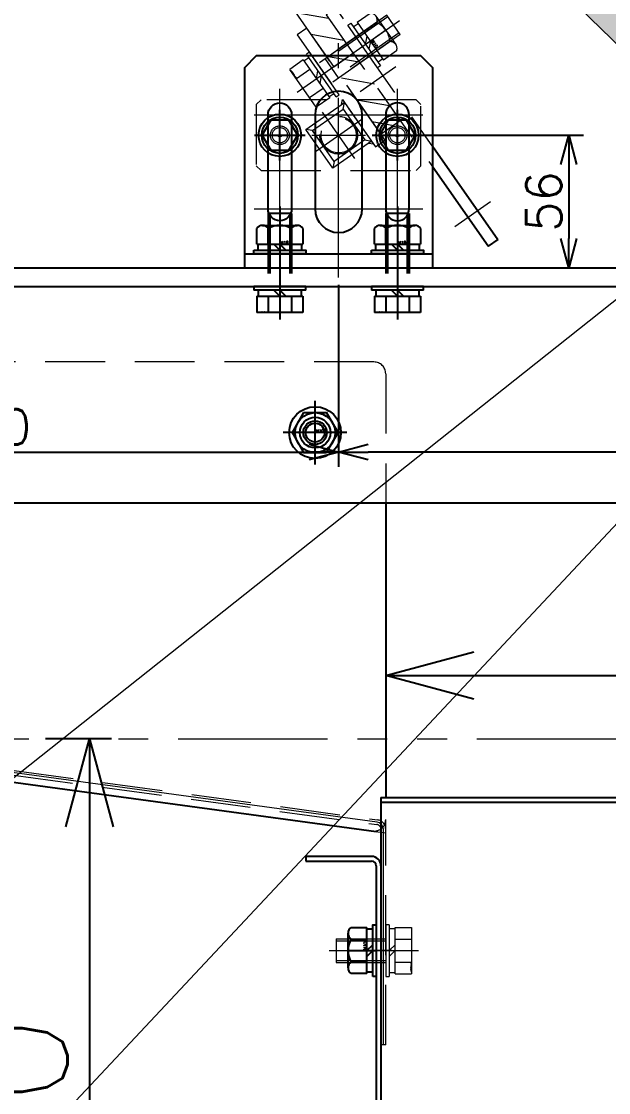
# Model space of a CAD drawing. Header units: millimetres. Extents: x -8731 to 85711, y -14522 to 31379.
# Drawn here: x 71649.1 to 71898.7, y 947.4 to 1402.3 of the extents above; entities that cross this region are included whole.
import ezdxf
from ezdxf import colors
from ezdxf.entities.mleader import LeaderData, LeaderLine
from ezdxf.enums import TextEntityAlignment as Align
from ezdxf.math import Vec2, Vec3

# ---------------------------------------------------------------- set-up
doc = ezdxf.new("R2010")
doc.units = ezdxf.units.MM
doc.header["$LTSCALE"] = 4
doc.header["$PDMODE"] = 99
doc.header["$PDSIZE"] = 1
for name, pattern in [('CENTER2', [28.575, 19.05, -3.175, 3.175, -3.175]), ('HIDDEN', [9.525, 6.35, -3.175]), ('PHANTOM2', [31.75, 15.875, -3.175, 3.175, -3.175, 3.175, -3.175])]:
    doc.linetypes.add(name, pattern=pattern)
for name, color, linetype, lineweight in [('04_HIDDEN', 2, 'HIDDEN', 13), ('05_CENTER', 4, 'CENTER2', 13), ('06_PHANTOM', 2, 'PHANTOM2', 13), ('08_DIM', 3, 'Continuous', 13)]:
    doc.layers.add(name, color=color, linetype=linetype, lineweight=lineweight)
doc.layers.add('10_DRAFT', color=8, linetype='Continuous', lineweight=0, plot=False)
doc.styles.add('KSS_TXT', font='txt.shx', dxfattribs={"bigfont": 'extfont2.shx'})
doc.styles.add('KSS_TXT_L', font='txt.shx', dxfattribs={"height": 9, "bigfont": 'extfont2.shx'})
doc.styles.get("Standard").update_dxf_attribs({"font": 'txt.shx', "bigfont": 'extfont2.shx'})
doc.dimstyles.new('KSS_DIM', dxfattribs={"dimscale": 3, "dimtxt": 3, "dimasz": 2.5, "dimexe": 1.25, "dimexo": 0.625, "dimtad": 1, "dimdsep": 46, "dimtxsty": 'KSS_TXT', "dimblk": 'OPEN30', "dimcen": 0, "dimazin": 2, "dimtfac": 0.75, "dimtmove": 0, "dimatfit": 3, "dimldrblk": 'OPEN30', "dimfxl": 1, "dimtolj": 1, "dimarcsym": 0})

# ---------------------------------------------------------------- blocks, each defined once
blk = doc.blocks.new('A$C2A205131_1_1_1')
at = {"color": 0}
for p, q in [((1025, 18), (0, 18)), ((1030, 13), (1030, -176.27)), ((4.33, -42.59), (1024.33, -181.23)), ((1028, -180.45), (1028, -272)), ((1030, -272), (1030, -180.45)), ((1030, -272), (1028, -272))]:
    blk.add_line(p, q, dxfattribs=at)
blk.add_circle((1000, -12), 6.5, dxfattribs=at)
for centre, start, end in [((1025, 13), 0, 90), ((1025, -176.27), 262.2597, 0)]:
    blk.add_arc(centre, 5, start, end, dxfattribs=at)
at = {"layer": '04_HIDDEN'}
for p, q in [((3.46, -39.44), (1026.27, -178.47)), ((3.73, -37.46), (1026.54, -176.48))]:
    blk.add_line(p, q, dxfattribs=at)
for radius in [4, 2]:
    blk.add_arc((1026, -180.45), radius, 0, 82.2597, dxfattribs=at)
at = {"layer": '05_CENTER'}
for p, q in [((1000, -24.03), (1000, 0.03)), ((1012.03, -12), (987.97, -12)), ((1023.34, -232), (1034.66, -232))]:
    blk.add_line(p, q, dxfattribs=at)
at = {"layer": '10_DRAFT'}
for p, q in [((1030, -182), (1030, -176.27)), ((1024.33, -181.23), (1030, -182))]:
    blk.add_line(p, q, dxfattribs=at)
blk.add_lwpolyline([(1029, -272), (1029, -180.45, 0.375177), (1026.4, -177.47), (3.6, -38.45, -0.375177), (1, -35.48), (1, 18)], format="xyb", dxfattribs=at)
blk = doc.blocks.new('A$C3D0F27AB_1_1_1')
at = {"color": 0}
for p, q in [((-747, 125), (-303, 125)), ((-747, 125), (-747, -203)), ((-747, 123), (-303, 123)), ((-303, 125), (-303, -203)), ((-751, 100), (-779, 100)), ((-779, 100), (-779, 98)), ((-779, 98), (-751, 98)), ((-749, 96), (-749, -203)), ((-301, 96), (-301, -203)), ((-299, 100), (-271, 100)), ((-271, 98), (-299, 98)), ((-271, 100), (-271, 98)), ((-747, -200), (-303, -200)), ((-563.15, -271), (-563.15, -200)), ((-486.85, -271), (-486.85, -200)), ((-749, -203), (-747, -203)), ((-301, -203), (-303, -203))]:
    blk.add_line(p, q, dxfattribs=at)
at = {"color": 3}
blk.add_line((-747, -25), (-303, -25), dxfattribs=at)
for points in [[(-563.15, -200), (-563.15, -202.5), (-563.15, -202.5), (-565.65, -200)], [(-486.85, -200), (-486.85, -202.5), (-486.85, -202.5), (-484.35, -200)], [(-563.15, -271), (-563.15, -268.5), (-563.15, -268.5), (-565.65, -271)], [(-486.85, -271), (-486.85, -268.5), (-486.85, -268.5), (-484.35, -271)], [(-563.15, -276), (-563.15, -278.5), (-563.15, -278.5), (-560.65, -276)], [(-486.85, -276), (-486.85, -278.5), (-486.85, -278.5), (-489.35, -276)]]:
    blk.add_lwpolyline(points, close=True, dxfattribs=at)
at = {"color": 0}
blk.add_lwpolyline([(-437.5, -271), (-437.5, -280), (-612.5, -280), (-612.5, -271)], close=True, dxfattribs=at)
for centre, radius, start, end in [((-751, 96), 4, 0, 90), ((-751, 96), 2, 0, 90), ((-299, 96), 4, 90, 180), ((-299, 96), 2, 90, 180)]:
    blk.add_arc(centre, radius, start, end, dxfattribs=at)
at = {"layer": '04_HIDDEN'}
for p, q in [((-747, -198), (-303, -198)), ((-560.15, -276), (-560.15, -200)), ((-558, -200), (-558, -198)), ((-492, -200), (-492, -198)), ((-489.85, -276), (-489.85, -200)), ((-563.15, -271), (-563.15, -280)), ((-486.85, -271), (-486.85, -280)), ((-486.85, -276), (-563.15, -276))]:
    blk.add_line(p, q, dxfattribs=at)
at = {"layer": '05_CENTER'}
for p, q in [((-525, -294.39), (-525, 137.13)), ((-742.37, 60), (-753.68, 60)), ((-307.63, 60), (-296.32, 60)), ((-595, -261.05), (-595, -289.58)), ((-455, -261.05), (-455, -289.58))]:
    blk.add_line(p, q, dxfattribs=at)
blk = doc.blocks.new('A$C41EA0B09_1_1_1')
blk.add_blockref('A$C3D0F27AB_1_1_1', (0, 0))
blk = doc.blocks.new('A$C7AFA21F4_1_1_1')
at = {"color": 0, "linetype": 'CENTER2'}
blk.add_line((0, -24), (0, 14), dxfattribs=at)
at = {"color": 0}
for p, q in [((-9.81, 11), (9.81, 11)), ((-9.81, 4), (-9.81, 11)), ((-4.91, 4), (-4.91, 11)), ((4.91, 4), (4.91, 11)), ((9.81, 4), (9.81, 11)), ((-11, 1.5), (11, 1.5)), ((-11, 1.5), (-11, 0)), ((-11, 0), (11, 0)), ((9.81, 4), (-9.81, 4)), ((-9.25, 4), (-9.25, 1.5)), ((0, 1.5), (-2.5, 4)), ((0, 4), (2.5, 1.5)), ((9.25, 1.5), (9.25, 4)), ((11, 0), (11, 1.5))]:
    blk.add_line(p, q, dxfattribs=at)
at = {"color": 0, "linetype": 'HIDDEN'}
for p, q in [((-5, -21), (-5, 0)), ((-4.19, -21), (-4.19, 0)), ((4.19, -21), (4.19, 0)), ((5, -21), (5, 0)), ((-5, -21), (5, -21))]:
    blk.add_line(p, q, dxfattribs=at)
at = {"layer": '10_DRAFT', "style": 'KSS_TXT_L'}
blk.add_text('BT-M10x25L,SW,PW', height=0.3, dxfattribs=at).set_placement((5.1, 10.66))
blk = doc.blocks.new('M10Nza_1_1_1')
at = {"color": 0}
for p, q in [((-9.8, 4), (-9.8, 10.69)), ((-7.35, 12), (7.35, 12)), ((-4.9, 4), (-4.9, 10.69)), ((4.9, 10.69), (4.9, 4)), ((9.8, 10.69), (9.8, 4)), ((-9.8, 4), (9.8, 4)), ((-9.2, 1.5), (-9.2, 4)), ((0, 1.5), (-2.5, 4)), ((0, 4), (2.5, 1.5)), ((9.2, 4), (9.2, 1.5))]:
    blk.add_line(p, q, dxfattribs=at)
at = {"color": 0, "linetype": 'CENTER2'}
blk.add_line((0, 12), (0, 0), dxfattribs=at)
at = {"color": 0}
blk.add_lwpolyline([(-11, 1.5), (11, 1.5), (11, 0), (-11, 0)], close=True, dxfattribs=at)
for centre, radius, start, end in [((-7.35, 9.06), 2.94, 33.626, 146.374), ((0, 2.2), 9.8, 60, 120), ((7.35, 9.06), 2.94, 33.626, 146.374)]:
    blk.add_arc(centre, radius, start, end, dxfattribs=at)
at = {"layer": '10_DRAFT', "style": 'KSS_TXT'}
blk.add_text('M10', height=1.25, dxfattribs=at).set_placement((0.26, 4.12))
blk = doc.blocks.new('10b_2_1')
at = {"color": 0, "linetype": 'CENTER2'}
for p, q in [((0, -13.51), (0, 13.51)), ((13.51, 0), (-13.51, 0))]:
    blk.add_line(p, q, dxfattribs=at)
at = {"color": 0}
for p, q in [((-4.9, 8.49), (-9.8, 0)), ((-4.9, 8.49), (4.9, 8.49)), ((9.8, 0), (4.9, 8.49)), ((-9.8, 0), (-4.9, -8.49)), ((4.9, -8.49), (9.8, 0)), ((-4.9, -8.49), (4.9, -8.49))]:
    blk.add_line(p, q, dxfattribs=at)
for radius in [11, 8.49, 5, 4]:
    blk.add_circle((0, 0), radius, dxfattribs=at)
at = {"layer": '10_DRAFT', "style": 'KSS_TXT'}
blk.add_text('M10', height=1.25, dxfattribs=at).set_placement((0.26, 0.12))
blk = doc.blocks.new('A$C08C40B1A_1')
for name, p in [('10b_2_1', (-500, 0)), ('A$C41EA0B09_1_1_1', (275, -280))]:
    blk.add_blockref(name, p)
at = {"rotation": 90}
blk.add_blockref('M10Nza_1_1_1', (-474, -220), dxfattribs=at)
at = {"layer": '04_HIDDEN'}
blk.add_blockref('A$C2A205131_1_1_1', (-1500, 12), dxfattribs=at)
at = {"layer": '04_HIDDEN', "rotation": 270}
blk.add_blockref('A$C7AFA21F4_1_1_1', (-470, -220), dxfattribs=at)
blk = doc.blocks.new('AM_BALLOON1')
at = {"transparency": 16777216}
blk.add_circle((0, 0), 5, dxfattribs=at)
blk.add_attdef('B_NUMBER', text='', height=3, dxfattribs=at).set_placement((0, 0), align=Align.MIDDLE_CENTER)
blk = doc.blocks.new('_OPEN')
at = {"color": 0, "linetype": 'ByBlock'}
for p, q in [((-1, 0.167), (0, 0)), ((0, 0), (-1, -0.167)), ((0, 0), (-1, 0))]:
    blk.add_line(p, q, dxfattribs=at)
blk = doc.blocks.new('A$C67E3024E_1_1_1')
at = {"layer": '08_DIM'}
blk.add_hatch(color=256, dxfattribs=at).paths.add_polyline_path([(8.395, 2.716), (8.395, 6.8), (-0.012, 0.01), (8.395, -6.781), (8.395, -2.716), (20, -2.716), (20, 2.716)])
for p, q in [((0, 0.019), (8.395, 6.8)), ((8.395, 6.8), (8.395, 2.735)), ((8.395, 2.716), (20, 2.716)), ((20, -2.716), (20, 2.716)), ((0, 0), (8.395, -6.781)), ((8.395, -6.781), (8.395, -2.716)), ((8.395, -2.716), (20, -2.716))]:
    blk.add_line(p, q, dxfattribs=at)
blk = doc.blocks.new('_Open30')
at = {"color": 0, "linetype": 'ByBlock', "lineweight": -2}
for p, q in [((-1, 0.268), (0, 0)), ((0, 0), (-1, -0.268)), ((0, 0), (-1, 0))]:
    blk.add_line(p, q, dxfattribs=at)
blk = doc.blocks.new('*D4603')
at = {"layer": '08_DIM', "color": 0, "lineweight": -2, "transparency": 16777216}
for p, q in [((71687.44, 1097.69), (71659.31, 1097.69)), ((71678.06, 1060.19), (71678.06, 785.19)), ((71790.56, 747.69), (71659.31, 747.69))]:
    blk.add_line(p, q, dxfattribs=at)
at = {"layer": 'Defpoints', "color": 0, "transparency": 16777216}
for p in [(71696.81, 1097.69), (71678.06, 747.69), (71799.94, 747.69)]:
    blk.add_point(p, dxfattribs=at)
at = {"layer": '08_DIM', "color": 0, "lineweight": -2, "transparency": 16777216, "xscale": 37.5, "yscale": 37.5, "zscale": 37.5}
for p, rotation in [((71678.06, 1097.69), 90), ((71678.06, 747.69), 270)]:
    blk.add_blockref('_Open30', p, dxfattribs=dict(at, rotation=rotation))
at = {"layer": '08_DIM', "color": 0, "transparency": 16777216, "insert": (71646.19, 922.69), "char_height": 45, "attachment_point": 5, "rotation": 90, "style": 'KSS_TXT'}
blk.add_mtext('\\A1;350', dxfattribs=at)
blk = doc.blocks.new('A$C27AD2B2D_1_1_1')
at = {"color": 0}
blk.add_line((50, 192), (2550, 192), dxfattribs=at)
blk.add_lwpolyline([(50, 200), (2550, 200), (2550, 100), (50, 100)], close=True, dxfattribs=at)
blk.add_circle((1050, 130), 6.5, dxfattribs=at)
at = {"layer": '05_CENTER'}
for p, q in [((1035, 208.1), (1035, 183.9)), ((1085, 208.1), (1085, 183.9)), ((1050, 117.97), (1050, 142.03)), ((1062.03, 130), (1037.97, 130))]:
    blk.add_line(p, q, dxfattribs=at)
blk = doc.blocks.new('*D4682')
at = {"layer": '10_DRAFT', "color": 0, "lineweight": -2, "transparency": 16777216}
for p, q in [((71483.94, 1378.97), (71483.94, 1213.2)), ((71783.94, 1290.5), (71783.94, 1213.2)), ((71496.44, 1219.45), (71771.44, 1219.45))]:
    blk.add_line(p, q, dxfattribs=at)
at = {"layer": 'Defpoints', "color": 0, "transparency": 16777216}
for p in [(71483.94, 1382.09), (71783.94, 1293.63), (71783.94, 1219.45)]:
    blk.add_point(p, dxfattribs=at)
at = {"layer": '10_DRAFT', "color": 0, "lineweight": -2, "transparency": 16777216, "xscale": 12.5, "yscale": 12.5, "zscale": 12.5, "rotation": 180}
blk.add_blockref('_Open30', (71483.94, 1219.45), dxfattribs=at)
at = {"layer": '10_DRAFT', "color": 0, "lineweight": -2, "transparency": 16777216, "xscale": 12.5, "yscale": 12.5, "zscale": 12.5}
blk.add_blockref('_Open30', (71783.94, 1219.45), dxfattribs=at)
at = {"layer": '10_DRAFT', "color": 0, "transparency": 16777216, "insert": (71633.94, 1230.08), "char_height": 15, "attachment_point": 5, "style": 'KSS_TXT'}
blk.add_mtext('\\A1;300', dxfattribs=at)
blk = doc.blocks.new('*D4683')
at = {"layer": '10_DRAFT', "color": 0, "lineweight": -2, "transparency": 16777216}
for p, q in [((71816.8, 1354), (71887.97, 1354)), ((71881.72, 1341.5), (71881.72, 1310.19)), ((71841.82, 1297.69), (71887.97, 1297.69))]:
    blk.add_line(p, q, dxfattribs=at)
at = {"layer": 'Defpoints', "color": 0, "transparency": 16777216}
for p in [(71813.68, 1354), (71838.7, 1297.69), (71881.72, 1297.69)]:
    blk.add_point(p, dxfattribs=at)
at = {"layer": '10_DRAFT', "color": 0, "lineweight": -2, "transparency": 16777216, "xscale": 12.5, "yscale": 12.5, "zscale": 12.5}
for p, rotation in [((71881.72, 1354), 90), ((71881.72, 1297.69), 270)]:
    blk.add_blockref('_Open30', p, dxfattribs=dict(at, rotation=rotation))
at = {"layer": '10_DRAFT', "color": 0, "transparency": 16777216, "insert": (71871.1, 1325.84), "char_height": 15, "attachment_point": 5, "rotation": 90, "style": 'KSS_TXT'}
blk.add_mtext('\\A1;56', dxfattribs=at)
blk = doc.blocks.new('*D4684')
at = {"layer": '10_DRAFT', "color": 0, "lineweight": -2, "transparency": 16777216}
for p, q in [((71783.94, 1290.5), (71783.94, 1213.2)), ((72083.94, 1290.5), (72083.94, 1213.2)), ((72071.44, 1219.45), (71796.44, 1219.45))]:
    blk.add_line(p, q, dxfattribs=at)
at = {"layer": 'Defpoints', "color": 0, "transparency": 16777216}
for p in [(71783.94, 1293.63), (72083.94, 1293.63), (71783.94, 1219.45)]:
    blk.add_point(p, dxfattribs=at)
at = {"layer": '10_DRAFT', "color": 0, "lineweight": -2, "transparency": 16777216, "xscale": 12.5, "yscale": 12.5, "zscale": 12.5, "rotation": 180}
blk.add_blockref('_Open30', (71783.94, 1219.45), dxfattribs=at)
at = {"layer": '10_DRAFT', "color": 0, "lineweight": -2, "transparency": 16777216, "xscale": 12.5, "yscale": 12.5, "zscale": 12.5}
blk.add_blockref('_Open30', (72083.94, 1219.45), dxfattribs=at)
at = {"layer": '10_DRAFT', "color": 0, "transparency": 16777216, "insert": (71933.94, 1230.08), "char_height": 15, "attachment_point": 5, "style": 'KSS_TXT'}
blk.add_mtext('\\A1;300', dxfattribs=at)
blk = doc.blocks.new('A$C7E012652_1_1')
at = {"color": 0}
blk.add_line((-40, 6), (40, 6), dxfattribs=at)
blk.add_lwpolyline([(-40, 0), (40, 0), (40, 85), (35, 90), (-35, 90), (-40, 85)], close=True, dxfattribs=at)
for points in [[(-10, 65), (-10, 25, 1), (10, 25), (10, 65, 1)], [(-20, 65), (-20, 25, -1), (-30, 25), (-30, 65, -1)], [(20, 65), (20, 25, 1), (30, 25), (30, 65, 1)]]:
    blk.add_lwpolyline(points, format="xyb", close=True, dxfattribs=at)
at = {"layer": '05_CENTER'}
for p, q in [((0, -4.07), (0, 95.42)), ((-25, 14), (-25, 76)), ((25, 14), (25, 76)), ((-35.84, 65), (35.84, 65)), ((-35.84, 25), (35.84, 25)), ((-25, -6.59), (-25, 12.47)), ((25, -6.59), (25, 12.47))]:
    blk.add_line(p, q, dxfattribs=at)
blk = doc.blocks.new('A$C1A3C2C0C_1_1_1')
at = {"color": 0, "linetype": 'CENTER2'}
blk.add_line((0, -34), (0, 14), dxfattribs=at)
at = {"color": 0}
for p, q in [((-9.81, 11), (9.81, 11)), ((-9.81, 4), (-9.81, 11)), ((-4.91, 4), (-4.91, 11)), ((4.91, 4), (4.91, 11)), ((9.81, 4), (9.81, 11)), ((-11, 1.5), (11, 1.5)), ((-11, 1.5), (-11, 0)), ((9.81, 4), (-9.81, 4)), ((-9.25, 4), (-9.25, 1.5)), ((0, 1.5), (-2.5, 4)), ((0, 4), (2.5, 1.5)), ((9.25, 1.5), (9.25, 4)), ((11, 0), (11, 1.5)), ((-11, 0), (11, 0))]:
    blk.add_line(p, q, dxfattribs=at)
at = {"color": 0, "linetype": 'HIDDEN'}
for p, q in [((-5, -31), (-5, 0)), ((-4.19, -31), (-4.19, 0)), ((4.19, -31), (4.19, 0)), ((5, -31), (5, 0)), ((-5, -31), (5, -31))]:
    blk.add_line(p, q, dxfattribs=at)
at = {"layer": '10_DRAFT', "style": 'KSS_TXT_L'}
blk.add_text('BT-M10x35L,SW,PW', height=0.3, dxfattribs=at).set_placement((5.1, 10.66))
blk = doc.blocks.new('A$C41DC2786_1_1')
for name, p in [('A$C7E012652_1_1', (0, 0)), ('M10Nza_1_1_1', (-25, 6)), ('M10Nza_1_1_1', (25, 6))]:
    blk.add_blockref(name, p)
at = {"rotation": 180}
for p in [(-25, -8), (25, -8)]:
    blk.add_blockref('A$C1A3C2C0C_1_1_1', p, dxfattribs=at)
blk = doc.blocks.new('*D4695')
at = {"layer": '08_DIM', "color": 0, "lineweight": -2, "transparency": 16777216}
for p, q in [((71841.44, 1124.52), (72206.44, 1124.52)), ((71803.94, 1120.79), (71803.94, 1105.77)), ((72243.94, 1120.79), (72243.94, 1105.77))]:
    blk.add_line(p, q, dxfattribs=at)
at = {"layer": 'Defpoints', "color": 0, "transparency": 16777216}
for p in [(71803.94, 1130.16), (72243.94, 1130.16), (72243.94, 1124.52)]:
    blk.add_point(p, dxfattribs=at)
at = {"layer": '08_DIM', "color": 0, "lineweight": -2, "transparency": 16777216, "xscale": 37.5, "yscale": 37.5, "zscale": 37.5, "rotation": 180}
blk.add_blockref('_Open30', (71803.94, 1124.52), dxfattribs=at)
at = {"layer": '08_DIM', "color": 0, "lineweight": -2, "transparency": 16777216, "xscale": 37.5, "yscale": 37.5, "zscale": 37.5}
blk.add_blockref('_Open30', (72243.94, 1124.52), dxfattribs=at)
at = {"layer": '08_DIM', "color": 0, "transparency": 16777216, "insert": (72023.94, 1156.4), "char_height": 45, "attachment_point": 5, "style": 'KSS_TXT'}
blk.add_mtext('\\A1;440', dxfattribs=at)
blk = doc.blocks.new('A$C3D81658F_1_1_1')
at = {"color": 0, "linetype": 'CENTER2'}
blk.add_line((0, -39), (0, 14), dxfattribs=at)
at = {"color": 0}
for p, q in [((-9.81, 11), (9.81, 11)), ((-9.81, 4), (-9.81, 11)), ((-4.91, 4), (-4.91, 11)), ((4.91, 4), (4.91, 11)), ((9.81, 4), (9.81, 11)), ((-11, 1.5), (11, 1.5)), ((-11, 1.5), (-11, 0)), ((-11, 0), (11, 0)), ((9.81, 4), (-9.81, 4)), ((-9.25, 4), (-9.25, 1.5)), ((0, 1.5), (-2.5, 4)), ((0, 4), (2.5, 1.5)), ((9.25, 1.5), (9.25, 4)), ((11, 0), (11, 1.5))]:
    blk.add_line(p, q, dxfattribs=at)
at = {"color": 0, "linetype": 'HIDDEN'}
for p, q in [((-5, -36), (-5, 0)), ((5, -36), (5, 0)), ((-5, -4), (5, -4)), ((-4.19, -36), (-4.19, -4)), ((4.19, -36), (4.19, -4)), ((-5, -36), (5, -36))]:
    blk.add_line(p, q, dxfattribs=at)
at = {"layer": '10_DRAFT', "style": 'KSS_TXT_L'}
blk.add_text('BT-M10x40L,SW,PW', height=0.3, dxfattribs=at).set_placement((5.14, 10.66))
blk = doc.blocks.new('A$C43827900_1_1')
h = blk.add_hatch()
h.set_pattern_fill('_USER', color=3, scale=8, angle=135, pattern_type=0)
h.set_pattern_definition([(135, (10701.542, 5237.723), (-5.656854, -5.656854), [])])
h.paths.add_polyline_path([(10, 55), (0, 55), (0, 45), (10, 45)])
h.paths.add_polyline_path([(10, 45), (0, 45), (0, -5), (10, -5)])
h.paths.add_polyline_path([(10, -5), (0, -5), (0, -35), (10, -35)])
at = {"color": 0}
blk.add_lwpolyline([(0, 55), (10, 55), (10, -35), (0, -35)], close=True, dxfattribs=at)
at = {"layer": '05_CENTER'}
for p, q in [((-3.94, 5), (13.51, 5)), ((-3.94, -5), (13.51, -5))]:
    blk.add_line(p, q, dxfattribs=at)
at = {"layer": '10_DRAFT'}
blk.add_line((0, 0), (10, 0), dxfattribs=at)
blk = doc.blocks.new('A$C4A0F7F8D_1_1')
at = {"color": 3}
for p, q in [((-8, 8), (-10, 10)), ((8, 8), (10, 10)), ((-8, -8), (-10, -10)), ((8, -8), (10, -10))]:
    blk.add_line(p, q, dxfattribs=at)
at = {"color": 0}
blk.add_lwpolyline([(10, -13), (15, -13), (15, 45), (10, 45)], close=True, dxfattribs=at)
blk.add_lwpolyline([(10, -10), (-10, -10), (-10, 10), (10, 10)], close=True)
at = {"color": 3}
for points in [[(10, 10), (8.5, 10), (8.5, 10), (10, 11.5)], [(8, -8), (-8, -8), (-8, 8), (8, 8)], [(10, -10), (8.5, -10), (8.5, -10), (10, -11.5)]]:
    blk.add_lwpolyline(points, close=True, dxfattribs=at)
at = {"color": 0}
blk.add_circle((0, 0), 7.5, dxfattribs=at)
at = {"layer": '05_CENTER'}
for p, q in [((20.73, 25), (4.63, 25)), ((0, -12.01), (0, 12.01)), ((-12.01, 0), (12.01, 0))]:
    blk.add_line(p, q, dxfattribs=at)
blk = doc.blocks.new('A$C6A4B7A37_1_1')
at = {"color": 0}
blk.add_lwpolyline([(5, 25), (0, 25), (0, -95), (5, -95)], close=True, dxfattribs=at)
at = {"layer": '05_CENTER'}
for p, q in [((-6.8, 10), (11.71, 10)), ((-6.8, -10), (11.71, -10)), ((-6.8, -80), (11.71, -80))]:
    blk.add_line(p, q, dxfattribs=at)
at = {"layer": '10_DRAFT'}
blk.add_line((0, 0), (5, 0), dxfattribs=at)
blk = doc.blocks.new('A$C49334BAA_1_1')
at = {"color": 3}
blk.add_blockref('A$C43827900_1_1', (15, 25), dxfattribs=at)
for name, p in [('A$C4A0F7F8D_1_1', (0, 0)), ('A$C6A4B7A37_1_1', (25, 20))]:
    blk.add_blockref(name, p)
for name, p, rotation in [('A$C3D81658F_1_1_1', (10, 25), 90), ('M10Nza_1_1_1', (30, 25), 270)]:
    blk.add_blockref(name, p, dxfattribs=dict(rotation=rotation))
blk = doc.blocks.new('M8Tz_2_1')
at = {"color": 0}
for radius in [4, 3.25]:
    blk.add_circle((0, 0), radius, dxfattribs=at)
at = {"layer": '05_CENTER'}
for p, q in [((0, -6.92), (0, 6.92)), ((6.92, 0), (-6.92, 0))]:
    blk.add_line(p, q, dxfattribs=at)
blk = doc.blocks.new('A$C1CD4518B_1_1')
at = {"color": 0}
blk.add_lwpolyline([(-13, -35), (13, -35), (15, -33), (15, 33), (13, 35), (-13, 35), (-15, 33), (-15, -33)], close=True, dxfattribs=at)
blk.add_circle((0, 0), 8, dxfattribs=at)
at = {"layer": '05_CENTER'}
for p, q in [((0, -11.35), (0, 11.35)), ((11.35, 0), (-11.35, 0))]:
    blk.add_line(p, q, dxfattribs=at)
for p in [(0, 25), (0, -25)]:
    blk.add_blockref('M8Tz_2_1', p)
blk = doc.blocks.new('A$C67FD2836_1_1_1')
at = {"color": 0, "linetype": 'CENTER2'}
for p, q in [((0, -10.75), (0, 10.75)), ((-10.75, 0), (10.75, 0))]:
    blk.add_line(p, q, dxfattribs=at)
at = {"color": 0}
for p, q in [((-7.51, 0), (-3.75, 6.5)), ((-3.75, 6.5), (3.75, 6.5)), ((3.75, 6.5), (7.51, 0)), ((-3.75, -6.5), (-7.51, 0)), ((7.51, 0), (3.75, -6.5)), ((3.75, -6.5), (-3.75, -6.5))]:
    blk.add_line(p, q, dxfattribs=at)
for radius in [9, 7.7]:
    blk.add_circle((0, 0), radius, dxfattribs=at)
at = {"layer": '10_DRAFT', "style": 'KSS_TXT_L'}
blk.add_text('BT-M8', height=0.3, dxfattribs=at).set_placement((-0.69, -0.48))

msp = doc.modelspace()

# ---------------------------------------------------------------- linework, layer by layer
for p, q in [((71823.93645, 1349.17433), (71851.52925, 1309.76773)), ((71847.43349, 1306.89985), (71823.93645, 1340.45709)), ((71851.52925, 1309.76773), (71847.43349, 1306.89985)), ((70778.2625, 1197.10448), (71799.93592, 1058.23625)), ((71803.93592, 1197.69256), (71803.93592, 1072.69256))]:
    msp.add_line(p, q)
at = {"layer": '06_PHANTOM'}
msp.add_line((66254.72409, 1097.69256), (77429.00896, 1097.69256), dxfattribs=at)

# ---------------------------------------------------------------- block references
for name, p in [('A$C27AD2B2D_1_1_1', (70723.93592, 1097.69256)), ('A$C41DC2786_1_1', (71783.93645, 1297.69256)), ('A$C67FD2836_1_1_1', (71758.93645, 1353.99684)), ('A$C67FD2836_1_1_1', (71808.93645, 1353.99684)), ('A$C08C40B1A_1', (72273.93592, 1227.69256))]:
    msp.add_blockref(name, p)
at = {"xscale": 6.000000000000001, "yscale": 6.000000000000001, "zscale": 6.000000000000001, "rotation": 354.8059308769727}
msp.add_blockref('A$C67E3024E_1_1_1', (71869.75617, 1424.17208), dxfattribs=at)
at = {"layer": '04_HIDDEN'}
for name, rotation in [('A$C49334BAA_1_1', 34.99999999999999), ('A$C1CD4518B_1_1', 270)]:
    msp.add_blockref(name, (71783.93645, 1353.99684), dxfattribs=dict(at, rotation=rotation))

# ---------------------------------------------------------------- dimensions: what is measured, and where the dimension line sits
at = {"layer": '08_DIM', "color": 1}
dim = msp.add_linear_dim(base=(72243.93592, 1124.52494), p1=(71803.93592, 1130.16486), p2=(72243.93592, 1130.16486), dimstyle='KSS_DIM', override={"dimscale": 15}, dxfattribs=at)
dim.commit()
dim.dimension.update_dxf_attribs({"geometry": '*D4695', "text_midpoint": (72023.93592, 1156.39994)})
dim = msp.add_linear_dim(base=(71678.06152, 747.69256), p1=(71696.81152, 1097.69256), p2=(71799.93592, 747.69256), angle=90, dimstyle='KSS_DIM', override={"dimscale": 15}, dxfattribs=at)
dim.commit()
dim.dimension.update_dxf_attribs({"geometry": '*D4603', "text_midpoint": (71646.18652, 922.69256)})
at = {"layer": '10_DRAFT'}
for p1, picture, middle in [((71483.93645, 1382.09392), '*D4682', (71633.93645, 1230.07902)), ((72083.93645, 1293.62694), '*D4684', (71933.93645, 1230.07902))]:
    dim = msp.add_linear_dim(base=(71783.93645, 1219.45402), p1=p1, p2=(71783.93645, 1293.62694), dimstyle='KSS_DIM', override={"dimscale": 5}, dxfattribs=at)
    dim.commit()
    dim.dimension.update_dxf_attribs({"geometry": picture, "text_midpoint": middle})
dim = msp.add_linear_dim(base=(71881.72001, 1297.69256), p1=(71813.67586, 1353.99684), p2=(71838.69847, 1297.69256), angle=90, dimstyle='KSS_DIM', override={"dimscale": 5, "dimdec": 0}, dxfattribs=at)
dim.commit()
dim.dimension.update_dxf_attribs({"geometry": '*D4683', "text_midpoint": (71871.09501, 1325.8447)})

# ---------------------------------------------------------------- leaders
at = {"layer": '08_DIM'}
ml = msp.add_multileader_block('Standard', dxfattribs=at)
ml.set_content('AM_BALLOON1', color=256, scale=15)
ml.set_attribute('B_NUMBER', 'A', width=0)
ml.set_leader_properties(color=256, linetype='ByLayer', lineweight=-1)
ml.set_arrow_properties(name='OPEN')
ml.build(insert=Vec2(0, 0))
ml.multileader.update_dxf_attribs({"leader_type": 0, "has_dogleg": 0, "text_right_attachment_type": 6, "dogleg_length": 0, "arrow_head_size": 30, "scale": 15, "block_connection_type": 1})
ctx = ml.context
ctx.base_point, ctx.scale, ctx.char_height, ctx.arrow_head_size, ctx.landing_gap_size, ctx.plane_origin = Vec3(74152.51725, 3585.67818), 15, 60, 30, 30, Vec3(74152.51725, 3585.67818)
ctx.right_attachment, ctx.attachment_type = 6, 1
notes = []
notes.append((ctx, [(0, (0, 0, 0), (0, 0), (1, 0), 1, [])]))
ctx.block.insert = Vec3(74152.51725, 3585.67818)
ml = msp.add_multileader_block('Standard', dxfattribs=at)
ml.set_content('AM_BALLOON1', color=256, scale=15)
ml.set_attribute('B_NUMBER', 'C', width=0)
ml.set_leader_properties(color=256, linetype='ByLayer', lineweight=-1)
ml.set_arrow_properties(name='OPEN')
ml.build(insert=Vec2(0, 0))
ml.multileader.update_dxf_attribs({"leader_type": 0, "has_dogleg": 0, "text_right_attachment_type": 6, "dogleg_length": 0, "arrow_head_size": 30, "scale": 15, "block_connection_type": 1})
ctx = ml.context
ctx.base_point, ctx.scale, ctx.char_height, ctx.arrow_head_size, ctx.landing_gap_size, ctx.plane_origin = Vec3(75922.97109, 3336.04157), 15, 60, 30, 30, Vec3(75922.97109, 3336.04157)
ctx.right_attachment, ctx.attachment_type = 6, 1
notes.append((ctx, [(0, (0, 0, 0), (0, 0), (1, 0), 1, [])]))
ctx.block.insert = Vec3(75922.97109, 3336.04157)
ml = msp.add_multileader_block('Standard', dxfattribs=at)
ml.set_content('AM_BALLOON1', color=256, scale=15)
ml.set_attribute('B_NUMBER', 'J', width=0)
ml.set_leader_properties(color=256, linetype='ByLayer', lineweight=-1)
ml.set_arrow_properties(name='OPEN')
ml.build(insert=Vec2(0, 0))
ml.multileader.update_dxf_attribs({"leader_type": 0, "has_dogleg": 0, "text_right_attachment_type": 6, "dogleg_length": 0, "arrow_head_size": 30, "scale": 15, "block_connection_type": 1})
ctx = ml.context
ctx.base_point, ctx.scale, ctx.char_height, ctx.arrow_head_size, ctx.landing_gap_size, ctx.plane_origin = Vec3(74177.16998, 3066.07102), 15, 60, 30, 30, Vec3(74177.16998, 3066.07102)
ctx.right_attachment, ctx.attachment_type = 6, 1
notes.append((ctx, [(0, (0, 0, 0), (0, 0), (1, 0), 1, [])]))
ctx.block.insert = Vec3(74177.16998, 3066.07102)
ml = msp.add_multileader_block('Standard', dxfattribs=at)
ml.set_content('AM_BALLOON1', color=256, scale=15)
ml.set_attribute('B_NUMBER', 'G', width=0)
ml.set_leader_properties(color=256, linetype='ByLayer', lineweight=-1)
ml.set_arrow_properties(name='OPEN')
ml.build(insert=Vec2(0, 0))
ml.multileader.update_dxf_attribs({"leader_type": 0, "has_dogleg": 0, "text_right_attachment_type": 6, "dogleg_length": 0, "arrow_head_size": 30, "scale": 15, "block_connection_type": 1})
ctx = ml.context
ctx.base_point, ctx.scale, ctx.char_height, ctx.arrow_head_size, ctx.landing_gap_size, ctx.plane_origin = Vec3(77538.8127, 2880.80037), 15, 60, 30, 30, Vec3(77538.8127, 2880.80037)
ctx.right_attachment, ctx.attachment_type = 6, 1
notes.append((ctx, [(0, (0, 0, 0), (0, 0), (1, 0), 1, [])]))
ctx.block.insert = Vec3(77538.8127, 2880.80037)
ml = msp.add_multileader_block('Standard', dxfattribs=at)
ml.set_content('AM_BALLOON1', color=256, scale=15)
ml.set_attribute('B_NUMBER', 'H', width=0)
ml.set_leader_properties(color=256, linetype='ByLayer', lineweight=-1)
ml.set_arrow_properties(name='OPEN')
ml.build(insert=Vec2(0, 0))
ml.multileader.update_dxf_attribs({"leader_type": 0, "has_dogleg": 0, "text_right_attachment_type": 6, "dogleg_length": 0, "arrow_head_size": 30, "scale": 15, "block_connection_type": 1})
ctx = ml.context
ctx.base_point, ctx.scale, ctx.char_height, ctx.arrow_head_size, ctx.landing_gap_size, ctx.plane_origin = Vec3(77409.17981, 2739.35861), 15, 60, 30, 30, Vec3(77409.17981, 2739.35861)
ctx.right_attachment, ctx.attachment_type = 6, 1
notes.append((ctx, [(0, (0, 0, 0), (0, 0), (1, 0), 1, [])]))
ctx.block.insert = Vec3(77409.17981, 2739.35861)
ml = msp.add_multileader_block('Standard', dxfattribs=at)
ml.set_content('AM_BALLOON1', color=256, scale=15)
ml.set_attribute('B_NUMBER', 'I', width=0)
ml.set_leader_properties(color=256, linetype='ByLayer', lineweight=-1)
ml.set_arrow_properties(name='OPEN')
ml.build(insert=Vec2(0, 0))
ml.multileader.update_dxf_attribs({"leader_type": 0, "has_dogleg": 0, "text_right_attachment_type": 6, "dogleg_length": 0, "arrow_head_size": 30, "scale": 15, "block_connection_type": 1})
ctx = ml.context
ctx.base_point, ctx.scale, ctx.char_height, ctx.arrow_head_size, ctx.landing_gap_size, ctx.plane_origin = Vec3(77551.89496, 2589.59678), 15, 60, 30, 30, Vec3(77551.89496, 2589.59678)
ctx.right_attachment, ctx.attachment_type = 6, 1
notes.append((ctx, [(0, (0, 0, 0), (0, 0), (1, 0), 1, [])]))
ctx.block.insert = Vec3(77551.89496, 2589.59678)
ml = msp.add_multileader_block('Standard', dxfattribs=at)
ml.set_content('AM_BALLOON1', color=256, scale=6.25)
ml.set_attribute('B_NUMBER', '120', width=0)
ml.set_leader_properties(color=256, linetype='ByLayer', lineweight=-1)
ml.set_arrow_properties(name='OPEN')
ml.build(insert=Vec2(0, 0))
ml.multileader.update_dxf_attribs({"leader_type": 0, "has_dogleg": 0, "text_right_attachment_type": 6, "dogleg_length": 0, "arrow_head_size": 12.5, "scale": 2.5, "block_connection_type": 1})
ctx = ml.context
ctx.base_point, ctx.scale, ctx.char_height, ctx.arrow_head_size, ctx.landing_gap_size, ctx.plane_origin = Vec3(82283.06772, 2548.57113), 2.5, 25, 12.5, 12.5, Vec3(82283.06772, 2548.57113)
ctx.right_attachment, ctx.attachment_type = 6, 1
notes.append((ctx, [(0, (0, 0, 0), (0, 0), (1, 0), 1, [])]))
ctx.block.insert = Vec3(82283.06772, 2548.57113)
ml = msp.add_multileader_block('Standard', dxfattribs=at)
ml.set_content('AM_BALLOON1', color=256, scale=15)
ml.set_attribute('B_NUMBER', '30', width=0)
ml.set_leader_properties(color=256, linetype='ByLayer', lineweight=-1)
ml.set_arrow_properties(name='OPEN30')
ml.build(insert=Vec2(0, 0))
ml.multileader.update_dxf_attribs({"has_dogleg": 0, "text_right_attachment_type": 6, "dogleg_length": 0, "arrow_head_size": 37.5, "scale": 15, "block_connection_type": 1})
ctx = ml.context
ctx.base_point, ctx.scale, ctx.char_height, ctx.arrow_head_size, ctx.landing_gap_size, ctx.plane_origin = Vec3(71486.19805, 954.3539), 15, 60, 37.5, 30, Vec3(72535.17816, 1586.69648)
ctx.right_attachment, ctx.attachment_type = 6, 1
notes.append((ctx, [(1, (1, 1, 0), (71486.19805, 954.3539), (-1, 0), 0, [(0, [(72050.33762, 1401.97982)], 0, [])])]))
ctx.block.insert = Vec3(71486.19805, 954.3539)
ml = msp.add_multileader_block('Standard', dxfattribs=at)
ml.set_content('AM_BALLOON1', color=256, scale=15)
ml.set_attribute('B_NUMBER', '103', width=0)
ml.set_leader_properties(color=256, linetype='ByLayer', lineweight=-1)
ml.set_arrow_properties(name='OPEN30')
ml.build(insert=Vec2(0, 0))
ml.multileader.update_dxf_attribs({"has_dogleg": 0, "text_right_attachment_type": 6, "dogleg_length": 0, "arrow_head_size": 37.5, "scale": 15, "block_connection_type": 1})
ctx = ml.context
ctx.base_point, ctx.scale, ctx.char_height, ctx.arrow_head_size, ctx.landing_gap_size, ctx.plane_origin = Vec3(71547.85204, 811.34882), 15, 60, 37.5, 30, Vec3(72553.66702, 1551.57441)
ctx.right_attachment, ctx.attachment_type = 6, 1
notes.append((ctx, [(1, (1, 1, 0), (71547.85204, 811.34882), (-1, 0), 0, [(0, [(72068.82648, 1366.85776)], 0, [])])]))
ctx.block.insert = Vec3(71547.85204, 811.34882)
for ctx, leaders in notes:
    for number, flags, end, landing, length, lines in leaders:
        leader = LeaderData()
        leader.index, (leader.has_last_leader_line, leader.has_dogleg_vector, leader.attachment_direction) = number, flags
        leader.last_leader_point, leader.dogleg_vector, leader.dogleg_length = Vec3(end), Vec3(landing), length
        for number, points, colour, breaks in lines:
            line = LeaderLine()
            line.index, line.vertices, line.color, line.breaks = number, Vec3.list(points), colors.encode_raw_color(colour), breaks
            leader.lines.append(line)
        ctx.leaders.append(leader)

doc.saveas('drawing.dxf')
